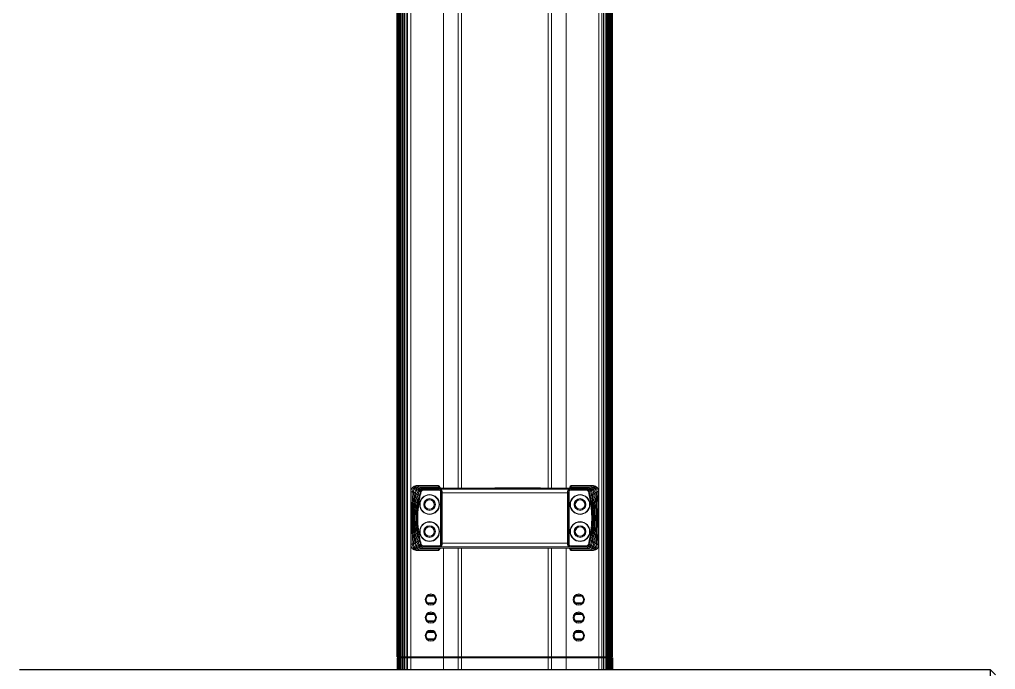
# Model space of a CAD drawing. Header units: millimetres. Extents: x 208114 to 212367, y 170574 to 176275.
# Drawn here: x 210329 to 210870, y 173734 to 174094 of the extents above; entities that cross this region are included whole.
import ezdxf

# ---------------------------------------------------------------- set-up
doc = ezdxf.new("R2010")
doc.units = ezdxf.units.MM
doc.header["$LTSCALE"] = 10
doc.layers.add('标注', color=251, linetype='Continuous', lineweight=9)

msp = doc.modelspace()

# ---------------------------------------------------------------- linework, layer by layer
for p, q in [((210538.59, 173740.79), (210538.59, 174454.79)), ((210657.93, 173740.79), (210657.93, 174454.79)), ((210538.59, 173740.79), (210657.85, 173740.79)), ((210657.93, 173740.29), (210538.59, 173740.29)), ((210538.59, 173740.29), (210538.59, 173733.79)), ((210656.74, 173740.59), (210539.78, 173740.59)), ((210539.78, 173740.59), (210539.78, 173740.29)), ((210656.74, 173740.29), (210656.74, 173740.59)), ((210657.93, 173740.29), (210657.93, 173733.79)), ((210329.26, 173733.79), (210867.26, 173733.79)), ((210867.26, 173733.79), (210870.26, 173730.79)), ((210867.26, 173733.79), (210867.26, 173265.79))]:
    msp.add_line(p, q)
at = {"layer": '标注', "color": 0}
for p, q in [((210538.67, 173740.79), (210538.67, 174454.79)), ((210538.82, 173740.79), (210538.82, 174454.79)), ((210539.05, 173740.79), (210539.05, 174454.79)), ((210539.35, 173740.79), (210539.35, 174454.79)), ((210539.73, 173740.79), (210539.73, 174454.79)), ((210540.17, 173740.79), (210540.17, 174454.79)), ((210540.69, 173740.79), (210540.69, 174454.79)), ((210541.29, 173740.79), (210541.29, 174454.79)), ((210541.96, 173740.79), (210541.96, 174454.79)), ((210542.7, 173740.79), (210542.7, 174454.79)), ((210543.51, 173740.79), (210543.51, 174454.79)), ((210544.4, 173740.79), (210544.4, 174454.79)), ((210546.18, 173740.79), (210546.18, 174454.79)), ((210650.33, 174454.79), (210650.33, 173740.79)), ((210652.12, 173740.79), (210652.12, 174454.79)), ((210653.01, 173740.79), (210653.01, 174454.79)), ((210653.82, 173740.79), (210653.82, 174454.79)), ((210654.56, 173740.79), (210654.56, 174454.79)), ((210655.23, 173740.79), (210655.23, 174454.79)), ((210655.82, 173740.79), (210655.82, 174454.79)), ((210656.34, 173740.79), (210656.34, 174454.79)), ((210656.79, 173740.79), (210656.79, 174454.79)), ((210657.17, 173740.79), (210657.17, 174454.79)), ((210657.47, 173740.79), (210657.47, 174454.79)), ((210657.69, 173740.79), (210657.69, 174454.79)), ((210657.85, 173740.79), (210657.85, 174454.79)), ((210564.26, 173834.44), (210564.26, 174361.14)), ((210572.46, 173834.45), (210572.46, 174361.14)), ((210574.26, 173834.45), (210574.26, 174361.14)), ((210622.26, 173834.45), (210622.26, 174361.14)), ((210624.06, 173834.45), (210624.06, 174361.14)), ((210632.26, 173834.44), (210632.26, 174361.14)), ((210547.14, 173834.92), (210547.83, 173834.47)), ((210548.31, 173834.11), (210547.83, 173834.47)), ((210549.08, 173835.79), (210550.35, 173835.75)), ((210549.08, 173835.79), (210561.07, 173835.79)), ((210561.5, 173835.75), (210550.35, 173835.75)), ((210550.35, 173835.14), (210551.4, 173835.08)), ((210561.53, 173835.14), (210550.35, 173835.14)), ((210561.92, 173835.08), (210551.4, 173835.08)), ((210551.4, 173834.48), (210551.4, 173835.08)), ((210561.95, 173834.48), (210551.4, 173834.48)), ((210551.4, 173834.48), (210552.43, 173834.44)), ((210552.33, 173834.44), (210552.43, 173834.44)), ((210552.43, 173834.44), (210644.09, 173834.44)), ((210561.07, 173835.79), (210561.11, 173835.78)), ((210561.07, 173835.79), (210561.5, 173835.75)), ((210561.11, 173835.78), (210561.49, 173835.75)), ((210561.54, 173835.74), (210561.49, 173835.75)), ((210561.53, 173835.14), (210561.49, 173835.75)), ((210561.62, 173835.14), (210561.54, 173835.14)), ((210561.54, 173835.14), (210561.92, 173835.08)), ((210561.62, 173835.14), (210561.92, 173835.09)), ((210561.99, 173835.08), (210561.91, 173835.08)), ((210561.91, 173835.08), (210561.95, 173834.48)), ((210562.02, 173834.47), (210561.96, 173834.48)), ((210561.96, 173834.48), (210562.17, 173834.45)), ((210562.01, 173835.08), (210561.99, 173835.29)), ((210562.02, 173834.47), (210562.21, 173834.45)), ((210562.44, 173834.45), (210562.21, 173834.45)), ((210562.41, 173834.63), (210562.42, 173834.45)), ((210562.44, 173834.45), (210563.25, 173834.44)), ((210562.78, 173834.45), (210562.91, 173834.45)), ((210562.91, 173834.45), (210563.06, 173834.45)), ((210563.06, 173834.45), (210563.18, 173834.44)), ((210563.18, 173834.44), (210563.25, 173834.44)), ((210634.09, 173834.45), (210633.26, 173834.44)), ((210633.26, 173834.44), (210633.39, 173834.44)), ((210634.09, 173834.45), (210634.11, 173834.63)), ((210634.24, 173834.45), (210634.09, 173834.45)), ((210634.31, 173834.45), (210634.24, 173834.45)), ((210634.31, 173834.45), (210634.5, 173834.47)), ((210634.31, 173834.45), (210634.35, 173834.45)), ((210634.35, 173834.45), (210634.56, 173834.48)), ((210634.35, 173834.45), (210634.35, 173834.45)), ((210634.53, 173835.29), (210634.51, 173835.08)), ((210634.51, 173834.47), (210634.57, 173834.48)), ((210634.52, 173835.08), (210634.6, 173835.08)), ((210634.57, 173834.48), (210634.61, 173835.08)), ((210634.57, 173834.48), (210645.12, 173834.48)), ((210634.6, 173835.08), (210634.98, 173835.14)), ((210634.6, 173835.09), (210634.9, 173835.14)), ((210645.12, 173835.08), (210634.6, 173835.08)), ((210634.9, 173835.14), (210634.99, 173835.14)), ((210634.97, 173835.74), (210635.02, 173835.75)), ((210635.03, 173835.75), (210634.99, 173835.14)), ((210646.17, 173835.14), (210634.99, 173835.14)), ((210635.02, 173835.75), (210635.45, 173835.79)), ((210646.17, 173835.75), (210635.02, 173835.75)), ((210635.03, 173835.75), (210635.4, 173835.78)), ((210635.4, 173835.78), (210635.45, 173835.79)), ((210647.44, 173835.79), (210635.45, 173835.79)), ((210645.12, 173834.48), (210644.09, 173834.44)), ((210644.09, 173833.83), (210644.09, 173834.44)), ((210646.17, 173835.14), (210645.12, 173835.08)), ((210645.12, 173834.48), (210645.12, 173835.08)), ((210647.44, 173835.79), (210646.17, 173835.75)), ((210648.21, 173834.11), (210648.69, 173834.47)), ((210649.38, 173834.92), (210648.69, 173834.47)), ((210546.26, 173832.71), (210546.99, 173832.14)), ((210546.26, 173802.88), (210546.26, 173832.71)), ((210547.59, 173832.12), (210548.33, 173831.52)), ((210548.31, 173834.11), (210549.05, 173833.72)), ((210548.93, 173831.46), (210548.33, 173831.52)), ((210548.93, 173831.46), (210549.66, 173830.87)), ((210549.57, 173833.42), (210549.05, 173833.72)), ((210549.57, 173833.42), (210550.26, 173832.99)), ((210550.26, 173830.78), (210549.66, 173830.88)), ((210550.82, 173832.75), (210550.26, 173832.99)), ((210550.26, 173830.78), (210550.92, 173830.33)), ((210550.82, 173832.75), (210551.4, 173832.29)), ((210551.41, 173830.22), (210550.92, 173830.33)), ((210551.88, 173832.16), (210551.4, 173832.29)), ((210552.43, 173833.83), (210644.09, 173833.83)), ((210552.43, 173833.83), (210553.36, 173833.8)), ((210561.72, 173833.8), (210553.36, 173833.8)), ((210553.36, 173833.3), (210553.36, 173833.8)), ((210561.72, 173833.3), (210553.36, 173833.3)), ((210561.63, 173833.81), (210561.72, 173833.81)), ((210561.72, 173833.81), (210561.85, 173833.81)), ((210561.72, 173833.3), (210561.72, 173833.8)), ((210561.84, 173833.79), (210561.92, 173833.78)), ((210561.85, 173833.81), (210561.92, 173833.81)), ((210561.92, 173833.81), (210562.1, 173833.81)), ((210562.62, 173832.39), (210563.07, 173832.39)), ((210562.62, 173803.19), (210562.62, 173832.39)), ((210562.95, 173833.06), (210562.85, 173833.21)), ((210563.47, 173831.81), (210563.05, 173831.81)), ((210563.05, 173803.78), (210563.05, 173831.81)), ((210563.47, 173803.78), (210563.47, 173831.81)), ((210633.04, 173831.81), (210633.47, 173831.81)), ((210633.04, 173831.81), (210633.04, 173803.78)), ((210633.9, 173832.39), (210633.45, 173832.39)), ((210633.47, 173831.81), (210633.47, 173803.78)), ((210633.67, 173833.22), (210633.57, 173833.06)), ((210633.9, 173832.39), (210633.9, 173803.19)), ((210634.6, 173833.81), (210634.67, 173833.81)), ((210634.6, 173833.78), (210634.67, 173833.79)), ((210634.67, 173833.81), (210634.8, 173833.81)), ((210634.8, 173833.81), (210634.89, 173833.81)), ((210643.16, 173833.8), (210634.8, 173833.8)), ((210634.8, 173833.3), (210634.8, 173833.8)), ((210643.16, 173833.3), (210634.8, 173833.3)), ((210644.09, 173833.83), (210643.16, 173833.8)), ((210643.16, 173833.3), (210643.16, 173833.8)), ((210644.64, 173832.16), (210645.11, 173832.29)), ((210645.7, 173832.75), (210645.11, 173832.29)), ((210645.11, 173830.22), (210645.6, 173830.33)), ((210646.26, 173830.78), (210645.6, 173830.33)), ((210645.7, 173832.75), (210646.26, 173832.99)), ((210646.95, 173833.42), (210646.26, 173832.99)), ((210646.26, 173830.78), (210646.86, 173830.88)), ((210647.59, 173831.46), (210646.86, 173830.87)), ((210646.95, 173833.42), (210647.47, 173833.72)), ((210648.21, 173834.11), (210647.47, 173833.72)), ((210647.59, 173831.46), (210648.19, 173831.52)), ((210648.93, 173832.12), (210648.19, 173831.51)), ((210650.26, 173832.71), (210649.53, 173832.14)), ((210650.26, 173802.88), (210650.26, 173832.71)), ((210546.26, 173802.88), (210546.99, 173803.44)), ((210547.59, 173803.47), (210548.33, 173804.07)), ((210548.31, 173801.47), (210549.05, 173801.86)), ((210548.93, 173804.13), (210548.33, 173804.07)), ((210548.93, 173804.13), (210549.66, 173804.71)), ((210549.57, 173802.16), (210549.05, 173801.86)), ((210549.57, 173802.17), (210550.26, 173802.6)), ((210550.26, 173804.8), (210549.66, 173804.7)), ((210550.26, 173804.8), (210550.92, 173805.26)), ((210550.82, 173802.83), (210550.26, 173802.6)), ((210550.81, 173802.83), (210551.4, 173803.29)), ((210551.41, 173805.36), (210550.92, 173805.26)), ((210551.88, 173803.43), (210551.4, 173803.3)), ((210552.43, 173801.75), (210553.36, 173801.79)), ((210552.43, 173801.75), (210644.09, 173801.75)), ((210552.43, 173801.75), (210552.43, 173801.15)), ((210553.36, 173802.29), (210561.72, 173802.29)), ((210553.36, 173802.29), (210553.36, 173801.79)), ((210553.36, 173801.79), (210561.72, 173801.79)), ((210561.72, 173801.78), (210561.63, 173801.78)), ((210561.72, 173802.29), (210561.72, 173801.79)), ((210561.85, 173801.78), (210561.72, 173801.78)), ((210561.92, 173801.8), (210561.85, 173801.79)), ((210561.92, 173801.78), (210561.85, 173801.78)), ((210562.62, 173803.19), (210563.07, 173803.19)), ((210562.84, 173802.36), (210562.95, 173802.52)), ((210563.47, 173803.78), (210563.05, 173803.78)), ((210633.04, 173803.78), (210633.47, 173803.78)), ((210633.9, 173803.19), (210633.45, 173803.19)), ((210633.57, 173802.52), (210633.66, 173802.37)), ((210634.6, 173801.78), (210634.42, 173801.78)), ((210634.67, 173801.79), (210634.6, 173801.8)), ((210634.67, 173801.78), (210634.6, 173801.78)), ((210634.8, 173801.78), (210634.67, 173801.78)), ((210634.8, 173802.29), (210643.16, 173802.29)), ((210634.8, 173802.29), (210634.8, 173801.79)), ((210634.8, 173801.79), (210643.16, 173801.79)), ((210634.89, 173801.78), (210634.8, 173801.78)), ((210643.16, 173802.29), (210643.16, 173801.79)), ((210644.09, 173801.75), (210643.16, 173801.79)), ((210644.09, 173801.75), (210644.09, 173801.15)), ((210644.64, 173803.43), (210645.12, 173803.3)), ((210645.11, 173805.36), (210645.6, 173805.26)), ((210645.7, 173802.83), (210645.11, 173803.29)), ((210646.26, 173804.8), (210645.6, 173805.26)), ((210645.7, 173802.83), (210646.26, 173802.6)), ((210646.26, 173804.8), (210646.86, 173804.7)), ((210646.95, 173802.17), (210646.26, 173802.6)), ((210647.59, 173804.13), (210646.86, 173804.71)), ((210646.95, 173802.17), (210647.47, 173801.86)), ((210648.21, 173801.47), (210647.47, 173801.86)), ((210647.59, 173804.13), (210648.19, 173804.07)), ((210648.93, 173803.47), (210648.19, 173804.07)), ((210650.26, 173802.88), (210649.53, 173803.44)), ((210547.14, 173800.67), (210547.83, 173801.11)), ((210548.31, 173801.47), (210547.83, 173801.11)), ((210549.08, 173799.8), (210550.35, 173799.84)), ((210561.07, 173799.8), (210549.08, 173799.8)), ((210550.35, 173800.44), (210551.4, 173800.5)), ((210550.35, 173800.44), (210561.53, 173800.44)), ((210550.35, 173799.84), (210561.5, 173799.84)), ((210551.4, 173801.11), (210552.43, 173801.15)), ((210561.95, 173801.11), (210551.4, 173801.11)), ((210551.4, 173801.11), (210551.4, 173800.5)), ((210551.4, 173800.5), (210561.92, 173800.5)), ((210644.09, 173801.15), (210552.43, 173801.15)), ((210561.07, 173799.8), (210561.5, 173799.84)), ((210561.11, 173799.8), (210561.07, 173799.8)), ((210561.11, 173799.8), (210561.49, 173799.83)), ((210561.49, 173799.84), (210561.53, 173800.44)), ((210561.55, 173799.84), (210561.5, 173799.84)), ((210561.61, 173800.45), (210561.53, 173800.44)), ((210561.54, 173800.44), (210561.92, 173800.5)), ((210561.62, 173800.45), (210561.92, 173800.49)), ((210561.95, 173801.11), (210561.91, 173800.5)), ((210561.99, 173800.51), (210561.92, 173800.5)), ((210562.01, 173801.11), (210561.95, 173801.11)), ((210562.17, 173801.13), (210561.96, 173801.11)), ((210561.99, 173800.3), (210562.01, 173800.51)), ((210562.21, 173801.13), (210562.02, 173801.11)), ((210562.21, 173801.13), (210562.17, 173801.13)), ((210562.17, 173801.13), (210562.17, 173801.13)), ((210562.21, 173801.13), (210562.28, 173801.13)), ((210562.28, 173801.13), (210562.42, 173801.13)), ((210562.42, 173801.13), (210562.41, 173800.96)), ((210562.42, 173801.13), (210563.25, 173801.14)), ((210564.26, 173740.79), (210564.26, 173801.14)), ((210572.46, 173740.79), (210572.46, 173801.14)), ((210574.26, 173740.79), (210574.26, 173801.14)), ((210622.26, 173740.79), (210622.26, 173801.14)), ((210624.06, 173740.79), (210624.06, 173801.14)), ((210632.26, 173740.79), (210632.26, 173801.14)), ((210634.07, 173801.13), (210633.26, 173801.14)), ((210633.29, 173801.14), (210633.26, 173801.14)), ((210633.46, 173801.14), (210633.29, 173801.14)), ((210633.58, 173801.14), (210633.46, 173801.14)), ((210633.75, 173801.14), (210633.58, 173801.14)), ((210634.07, 173801.13), (210634.31, 173801.13)), ((210634.11, 173800.96), (210634.09, 173801.13)), ((210634.5, 173801.11), (210634.31, 173801.13)), ((210634.56, 173801.11), (210634.35, 173801.13)), ((210634.5, 173801.11), (210634.56, 173801.11)), ((210634.51, 173800.5), (210634.53, 173800.3)), ((210634.53, 173800.51), (210634.61, 173800.5)), ((210634.57, 173801.11), (210645.12, 173801.11)), ((210634.61, 173800.5), (210634.57, 173801.11)), ((210634.6, 173800.5), (210645.12, 173800.5)), ((210634.6, 173800.5), (210634.98, 173800.44)), ((210634.6, 173800.49), (210634.9, 173800.45)), ((210634.9, 173800.45), (210634.98, 173800.44)), ((210634.98, 173799.84), (210635.03, 173799.84)), ((210634.99, 173800.44), (210646.17, 173800.44)), ((210634.99, 173800.44), (210635.03, 173799.84)), ((210635.02, 173799.84), (210646.17, 173799.84)), ((210635.02, 173799.84), (210635.45, 173799.8)), ((210635.03, 173799.83), (210635.4, 173799.8)), ((210635.45, 173799.8), (210635.4, 173799.8)), ((210635.45, 173799.8), (210647.44, 173799.8)), ((210645.12, 173801.11), (210644.09, 173801.15)), ((210645.12, 173801.11), (210645.12, 173800.5)), ((210646.17, 173800.44), (210645.12, 173800.5)), ((210647.44, 173799.8), (210646.17, 173799.84)), ((210648.21, 173801.47), (210648.69, 173801.11)), ((210649.38, 173800.67), (210648.69, 173801.11)), ((210555.8, 173774.74), (210558.72, 173774.74)), ((210637.8, 173774.74), (210640.72, 173774.74)), ((210555.38, 173774.38), (210559.13, 173774.38)), ((210559.13, 173770.8), (210555.38, 173770.8)), ((210558.72, 173770.45), (210555.8, 173770.45)), ((210637.38, 173774.38), (210641.13, 173774.38)), ((210641.13, 173770.8), (210637.38, 173770.8)), ((210640.72, 173770.45), (210637.8, 173770.45)), ((210555.38, 173764.38), (210559.13, 173764.38)), ((210555.8, 173764.74), (210558.72, 173764.74)), ((210637.38, 173764.38), (210641.13, 173764.38)), ((210637.8, 173764.74), (210640.72, 173764.74)), ((210559.13, 173760.8), (210555.38, 173760.8)), ((210558.72, 173760.45), (210555.8, 173760.45)), ((210641.13, 173760.8), (210637.38, 173760.8)), ((210640.72, 173760.45), (210637.8, 173760.45)), ((210555.38, 173754.38), (210559.13, 173754.38)), ((210555.8, 173754.74), (210558.72, 173754.74)), ((210637.38, 173754.38), (210641.13, 173754.38)), ((210637.8, 173754.74), (210640.72, 173754.74)), ((210559.13, 173750.8), (210555.38, 173750.8)), ((210558.72, 173750.45), (210555.8, 173750.45)), ((210641.13, 173750.8), (210637.38, 173750.8)), ((210640.72, 173750.45), (210637.8, 173750.45)), ((210538.67, 173740.29), (210538.67, 173733.79)), ((210538.82, 173740.29), (210538.82, 173733.79)), ((210539.05, 173740.29), (210539.05, 173733.79)), ((210539.35, 173740.29), (210539.35, 173733.79)), ((210539.73, 173740.29), (210539.73, 173733.79)), ((210539.79, 173740.59), (210539.79, 173740.29)), ((210539.91, 173740.59), (210539.91, 173740.29)), ((210540.03, 173740.59), (210540.03, 173740.29)), ((210540.17, 173740.29), (210540.17, 173733.79)), ((210540.69, 173740.29), (210540.69, 173733.79)), ((210541.29, 173740.29), (210541.29, 173733.79)), ((210541.88, 173740.59), (210541.88, 173740.29)), ((210541.96, 173740.29), (210541.96, 173733.79)), ((210542.53, 173740.59), (210542.53, 173740.29)), ((210542.7, 173740.29), (210542.7, 173733.79)), ((210543.17, 173740.59), (210543.17, 173740.29)), ((210543.51, 173740.29), (210543.51, 173733.79)), ((210544.4, 173740.29), (210544.4, 173733.79)), ((210545.26, 173740.59), (210545.26, 173740.79)), ((210545.58, 173740.59), (210545.58, 173740.29)), ((210546.18, 173740.29), (210546.18, 173733.79)), ((210546.26, 173740.79), (210546.26, 173740.59)), ((210547.09, 173740.59), (210547.09, 173740.29)), ((210553.26, 173740.79), (210553.26, 173740.59)), ((210561.26, 173740.79), (210561.26, 173740.59)), ((210564.26, 173740.29), (210564.26, 173733.79)), ((210572.46, 173740.29), (210572.46, 173733.79)), ((210574.26, 173740.29), (210574.26, 173733.79)), ((210622.26, 173740.29), (210622.26, 173733.79)), ((210624.06, 173740.29), (210624.06, 173733.79)), ((210632.26, 173740.29), (210632.26, 173733.79)), ((210635.26, 173740.79), (210635.26, 173740.59)), ((210643.26, 173740.79), (210643.26, 173740.59)), ((210649.43, 173740.59), (210649.43, 173740.29)), ((210650.26, 173740.79), (210650.26, 173740.59)), ((210650.33, 173740.29), (210650.33, 173733.79)), ((210650.94, 173740.59), (210650.94, 173740.29)), ((210651.26, 173740.59), (210651.26, 173740.79)), ((210652.12, 173740.29), (210652.12, 173733.79)), ((210653.01, 173740.29), (210653.01, 173733.79)), ((210653.34, 173740.59), (210653.34, 173740.29)), ((210653.82, 173740.29), (210653.82, 173733.79)), ((210653.98, 173740.59), (210653.98, 173740.29)), ((210654.56, 173740.29), (210654.56, 173733.79)), ((210654.64, 173740.59), (210654.64, 173740.29)), ((210655.23, 173740.29), (210655.23, 173733.79)), ((210655.82, 173740.29), (210655.82, 173733.79)), ((210656.34, 173740.29), (210656.34, 173733.79)), ((210656.49, 173740.59), (210656.49, 173740.29)), ((210656.61, 173740.59), (210656.61, 173740.29)), ((210656.73, 173740.59), (210656.73, 173740.29)), ((210656.79, 173740.29), (210656.79, 173733.79)), ((210657.17, 173740.29), (210657.17, 173733.79)), ((210657.47, 173740.29), (210657.47, 173733.79)), ((210657.69, 173740.29), (210657.69, 173733.79)), ((210657.85, 173740.29), (210657.85, 173733.79))]:
    msp.add_line(p, q, dxfattribs=at)
for points in [[(210562.85, 173833.21), (210562.71, 173833.38), (210562.55, 173833.52), (210562.36, 173833.64), (210562.16, 173833.72), (210562.1, 173833.74)], [(210634.6, 173833.78), (210634.37, 173833.73), (210634.17, 173833.65), (210633.98, 173833.53), (210633.82, 173833.39), (210633.67, 173833.22)], [(210561.92, 173801.8), (210562.14, 173801.86), (210562.34, 173801.94), (210562.53, 173802.05), (210562.7, 173802.19), (210562.84, 173802.36)], [(210633.66, 173802.37), (210633.8, 173802.21), (210633.97, 173802.06), (210634.16, 173801.95), (210634.36, 173801.86), (210634.42, 173801.84)]]:
    msp.add_lwpolyline(points, dxfattribs=at)
for centre, radius in [((210556.56, 173825.29), 5.5), ((210556.56, 173825.29), 5.3), ((210639.96, 173825.29), 5.5), ((210639.96, 173825.29), 5.3), ((210556.56, 173825.29), 3.25), ((210556.56, 173825.29), 3.1), ((210556.56, 173825.29), 2.6), ((210639.96, 173825.29), 3.25), ((210639.96, 173825.29), 3.1), ((210639.96, 173825.29), 2.6), ((210556.56, 173810.29), 5.5), ((210556.56, 173810.29), 5.3), ((210556.56, 173810.29), 3.25), ((210556.56, 173810.29), 3.1), ((210556.56, 173810.29), 2.6), ((210639.96, 173810.29), 5.5), ((210639.96, 173810.29), 5.3), ((210639.96, 173810.29), 3.25), ((210639.96, 173810.29), 3.1), ((210639.96, 173810.29), 2.6), ((210557.26, 173772.59), 3.1), ((210557.26, 173772.59), 2.6), ((210639.26, 173772.59), 3.1), ((210639.26, 173772.59), 2.6), ((210557.26, 173762.59), 3.1), ((210557.26, 173762.59), 2.6), ((210639.26, 173762.59), 3.1), ((210639.26, 173762.59), 2.6), ((210557.26, 173752.59), 3.1), ((210557.26, 173752.59), 2.6), ((210639.26, 173752.59), 3.1), ((210639.26, 173752.59), 2.6)]:
    msp.add_circle(centre, radius, dxfattribs=at)
for centre, radius, start, end in [((210549.26, 173832.79), 3, 93.4166, 181.6299), ((210551.4, 173832.36), 2.72, 90.0573, 150.0549), ((210809.37, 173870.98), 259.62, 188.0917, 188.2262), ((210562.17, 173833.96), 0.492, 86.0022, 90.005), ((210562.41, 173844.24), 9.79, 268.8325, 269.3054), ((210562.74, 173869.78), 35.33, 269.2762, 269.4846), ((210563.49, 173954.66), 120.21, 269.489, 269.6595), ((210631.72, 174143.21), 308.77, 270.3089, 270.4304), ((210634.35, 173833.96), 0.492, 89.9939, 93.5599), ((210645.11, 173832.36), 2.72, 29.9473, 89.9406), ((210646.16, 173832.58), 2.56, 36.7907, 89.7121), ((210647.26, 173832.79), 3, 358.3701, 86.5834), ((210843.38, 173817.79), 296.74, 177.2277, 182.7722), ((210844.88, 173817.79), 297.64, 177.2416, 182.7583), ((210684.43, 173817.79), 136.79, 174.2397, 185.7589), ((210684.82, 173817.79), 136.57, 174.2563, 185.7423), ((210631.75, 173817.79), 83.13, 170.948, 189.0524), ((210631.98, 173817.79), 82.75, 170.9664, 189.0335), ((210608.04, 173817.79), 58.48, 167.6236, 192.3765), ((210558.94, 173829.38), 9.4, 157.4288, 170.8577), ((210608.18, 173817.79), 58.12, 167.6525, 192.3475), ((210558.88, 173829.39), 8.73, 157.3829, 170.8435), ((210592.36, 173821.21), 42.43, 164.8625, 167.5969), ((210590.77, 173821.59), 40.3, 164.7898, 167.634), ((210561.62, 173831.22), 2.58, 85.6354, 89.6889), ((210561.62, 173832.21), 1.6, 86.4049, 89.4737), ((210561.62, 173832.21), 1.6, 81.7784, 86.4042), ((210561.72, 173832.39), 1.4, 84.6738, 89.9977), ((210561.72, 173832.39), 0.901, 0.0318, 90.0216), ((210561.62, 173831.25), 2.56, 81.5448, 85.6343), ((210561.62, 173832.21), 1.6, 80.5047, 81.731), ((210561.71, 173832.39), 1.41, 81.5924, 84.6778), ((210561.72, 173832.39), 1.4, 74.2422, 81.5923), ((210561.63, 173831.3), 2.51, 77.3429, 81.5509), ((210561.64, 173831.37), 2.44, 73.0601, 77.3402), ((210563.06, 173833.16), 0.15, 211.4887, 222.0159), ((210634.58, 173831.93), 1.79, 130.1395, 131.1694), ((210634.42, 173832.6), 0.963, 154.7035, 157.2781), ((210634.39, 173832.62), 0.932, 151.6203, 154.7061), ((210633.46, 173833.16), 0.15, 317.9951, 328.4426), ((210634.8, 173832.39), 0.901, 89.9774, 179.9692), ((210634.89, 173831.3), 2.51, 98.4024, 102.3034), ((210634.9, 173831.25), 2.56, 95.1024, 98.408), ((210634.8, 173832.39), 1.41, 97.7023, 98.3026), ((210634.8, 173832.39), 1.41, 95.4113, 97.7027), ((210634.9, 173831.24), 2.57, 94.4239, 95.1044), ((210634.9, 173832.21), 1.6, 95.5383, 98.2679), ((210634.8, 173832.4), 1.4, 90.0056, 95.4167), ((210634.9, 173831.22), 2.59, 90.313, 94.4197), ((210605.75, 173821.59), 40.3, 12.366, 15.2102), ((210604.16, 173821.21), 42.43, 12.4031, 15.1375), ((210588.35, 173817.79), 58.11, 347.6511, 12.3488), ((210588.48, 173817.79), 58.47, 347.6222, 12.3777), ((210637.64, 173829.39), 8.73, 9.1565, 22.6171), ((210637.58, 173829.38), 9.4, 9.1423, 22.5712), ((210564.49, 173817.79), 82.8, 350.972, 9.0281), ((210564.72, 173817.79), 83.17, 350.9523, 9.0473), ((210512.05, 173817.79), 136.22, 354.2429, 5.7585), ((210512.52, 173817.79), 136.36, 354.2228, 5.7739), ((210351.82, 173817.79), 297.45, 357.2399, 2.7601), ((210353.27, 173817.79), 296.61, 357.2266, 2.7734), ((210549.26, 173802.79), 3, 178.3701, 266.5834), ((210551.4, 173803.22), 2.72, 209.9446, 269.9407), ((210558.94, 173806.21), 9.4, 189.1435, 202.5964), ((210558.88, 173806.19), 8.73, 189.1531, 202.5917), ((210592.46, 173814.4), 42.54, 192.4056, 195.1333), ((210590.81, 173814), 40.34, 192.3666, 195.2008), ((210561.62, 173804.36), 2.59, 270.3131, 274.4197), ((210561.72, 173803.19), 0.901, 269.9774, 359.9692), ((210561.72, 173803.19), 1.4, 270.0056, 275.4167), ((210561.62, 173803.37), 1.6, 275.5383, 278.268), ((210561.62, 173804.35), 2.57, 274.4239, 275.1044), ((210561.62, 173804.33), 2.56, 275.1024, 278.408), ((210561.71, 173803.2), 1.41, 275.4113, 277.7027), ((210561.71, 173803.2), 1.41, 277.7024, 278.3027), ((210561.63, 173804.29), 2.51, 278.4024, 282.3034), ((210563.06, 173802.42), 0.15, 137.9951, 148.4426), ((210562.13, 173802.97), 0.932, 331.6203, 334.7061), ((210562.1, 173802.98), 0.963, 334.7035, 337.2781), ((210561.94, 173803.65), 1.79, 310.1395, 311.1694), ((210633.46, 173802.42), 0.15, 31.4887, 42.0159), ((210634.8, 173803.19), 0.901, 180.0318, 270.0216), ((210634.88, 173804.21), 2.44, 253.0601, 257.3402), ((210634.89, 173804.28), 2.51, 257.343, 261.5509), ((210634.8, 173803.19), 1.4, 254.2422, 261.5923), ((210634.9, 173804.34), 2.56, 261.5448, 265.6343), ((210634.8, 173803.2), 1.41, 261.5924, 264.6777), ((210634.9, 173803.37), 1.6, 260.5046, 261.731), ((210634.9, 173803.37), 1.6, 261.7784, 266.4042), ((210634.8, 173803.19), 1.4, 264.6738, 269.9977), ((210634.9, 173804.36), 2.58, 265.6354, 269.6889), ((210634.9, 173803.38), 1.6, 266.4049, 269.4737), ((210605.71, 173814), 40.34, 344.7992, 347.6334), ((210604.06, 173814.39), 42.53, 344.8664, 347.5946), ((210645.11, 173803.22), 2.72, 270.0616, 330.0531), ((210637.64, 173806.19), 8.73, 337.4083, 350.8469), ((210637.58, 173806.21), 9.4, 337.4036, 350.8565), ((210647.26, 173802.79), 3, 273.4166, 1.6299), ((210562.17, 173801.62), 0.492, 269.9939, 273.5609), ((210565.23, 173425.98), 375.17, 90.3014, 90.4208), ((210633.03, 173681.71), 119.43, 89.4889, 89.6583), ((210633.78, 173765.71), 35.42, 89.2769, 89.4851), ((210634.11, 173791.32), 9.81, 88.8331, 89.3063), ((210634.35, 173801.62), 0.492, 266.0018, 270.0049), ((210646.16, 173803), 2.56, 270.2711, 323.2199), ((210548.34, 173741.15), 2.58, 188.1266, 189.3241), ((210648.18, 173741.15), 2.58, 350.6759, 351.8734)]:
    msp.add_arc(centre, radius, start, end, dxfattribs=at)
for points in [[(210547.83, 173834.47), (210547.33, 173833.81), (210547.03, 173832.97), (210546.99, 173832.14)], [(210550.35, 173835.75), (210550.37, 173835.55), (210550.37, 173835.34), (210550.35, 173835.14)], [(210562.41, 173834.63), (210562.39, 173834.83), (210562.19, 173835.05), (210561.99, 173835.08)], [(210634.11, 173834.63), (210634.12, 173834.83), (210634.32, 173835.05), (210634.52, 173835.08)], [(210646.17, 173835.75), (210646.15, 173835.55), (210646.15, 173835.34), (210646.17, 173835.14)], [(210649.53, 173832.14), (210649.49, 173832.97), (210649.19, 173833.81), (210648.69, 173834.47)], [(210546.99, 173832.14), (210547.19, 173832.17), (210547.39, 173832.14), (210547.59, 173832.12)], [(210548.31, 173834.11), (210547.89, 173833.55), (210547.62, 173832.82), (210547.59, 173832.12)], [(210549.05, 173833.72), (210548.66, 173833.05), (210548.41, 173832.29), (210548.33, 173831.52)], [(210549.57, 173833.42), (210549.22, 173832.82), (210549, 173832.14), (210548.93, 173831.46)], [(210562.1, 173833.81), (210586.26, 173833.81), (210610.43, 173833.81), (210634.6, 173833.81)], [(210562.93, 173833.09), (210562.75, 173833.4), (210562.43, 173833.65), (210562.1, 173833.74)], [(210563.07, 173833.33), (210562.86, 173833.5), (210562.61, 173833.62), (210562.35, 173833.7)], [(210563.07, 173832.39), (210563.09, 173832.62), (210563.06, 173832.86), (210562.95, 173833.06)], [(210563.05, 173831.81), (210563.05, 173832), (210563.06, 173832.2), (210563.07, 173832.39)], [(210563.35, 173833.04), (210563.27, 173833.15), (210563.17, 173833.24), (210563.07, 173833.33)], [(210563.51, 173832.28), (210563.55, 173832.53), (210563.51, 173832.83), (210563.35, 173833.04)], [(210563.47, 173831.81), (210563.47, 173831.96), (210563.49, 173832.12), (210563.51, 173832.28)], [(210633.04, 173831.81), (210609.85, 173831.81), (210586.66, 173831.81), (210563.47, 173831.81)], [(210633.17, 173833.04), (210633.01, 173832.83), (210632.97, 173832.53), (210633.01, 173832.28)], [(210633.01, 173832.28), (210633.03, 173832.12), (210633.04, 173831.96), (210633.04, 173831.81)], [(210633.4, 173833.28), (210633.31, 173833.21), (210633.23, 173833.13), (210633.17, 173833.04)], [(210634.36, 173833.75), (210634.02, 173833.68), (210633.69, 173833.53), (210633.42, 173833.3)], [(210633.53, 173832.98), (210633.45, 173832.8), (210633.43, 173832.59), (210633.45, 173832.39)], [(210633.45, 173832.39), (210633.46, 173832.2), (210633.47, 173832), (210633.47, 173831.81)], [(210634.6, 173833.78), (210634.2, 173833.72), (210633.79, 173833.45), (210633.59, 173833.09)], [(210647.59, 173831.46), (210647.52, 173832.14), (210647.29, 173832.82), (210646.95, 173833.42)], [(210648.19, 173831.51), (210648.11, 173832.28), (210647.86, 173833.05), (210647.47, 173833.72)], [(210649.53, 173832.14), (210649.33, 173832.13), (210649.13, 173832.1), (210648.93, 173832.12)], [(210546.99, 173803.44), (210547.19, 173803.45), (210547.39, 173803.47), (210547.59, 173803.47)], [(210546.99, 173803.44), (210547.03, 173802.62), (210547.33, 173801.77), (210547.83, 173801.11)], [(210547.59, 173803.47), (210547.62, 173802.76), (210547.88, 173802.04), (210548.31, 173801.47)], [(210548.33, 173804.07), (210548.41, 173803.3), (210548.66, 173802.53), (210549.05, 173801.86)], [(210548.93, 173804.13), (210549, 173803.44), (210549.22, 173802.76), (210549.57, 173802.17)], [(210561.92, 173801.8), (210562.32, 173801.86), (210562.73, 173802.14), (210562.93, 173802.49)], [(210634.42, 173801.78), (210610.25, 173801.77), (210586.09, 173801.77), (210561.92, 173801.78)], [(210562.16, 173801.83), (210562.5, 173801.91), (210562.83, 173802.06), (210563.1, 173802.28)], [(210562.99, 173802.61), (210563.06, 173802.79), (210563.09, 173802.99), (210563.07, 173803.19)], [(210563.07, 173803.19), (210563.06, 173803.38), (210563.05, 173803.58), (210563.05, 173803.78)], [(210563.12, 173802.3), (210563.2, 173802.37), (210563.28, 173802.46), (210563.35, 173802.55)], [(210563.35, 173802.55), (210563.51, 173802.75), (210563.55, 173803.05), (210563.51, 173803.31)], [(210563.47, 173803.78), (210586.66, 173803.77), (210609.85, 173803.77), (210633.04, 173803.78)], [(210563.51, 173803.31), (210563.49, 173803.46), (210563.47, 173803.62), (210563.47, 173803.78)], [(210633.01, 173803.31), (210632.97, 173803.05), (210633.01, 173802.75), (210633.17, 173802.55)], [(210633.04, 173803.78), (210633.04, 173803.62), (210633.03, 173803.46), (210633.01, 173803.31)], [(210633.17, 173802.55), (210633.25, 173802.44), (210633.35, 173802.34), (210633.45, 173802.26)], [(210633.45, 173803.19), (210633.43, 173802.96), (210633.46, 173802.72), (210633.57, 173802.52)], [(210633.47, 173803.78), (210633.47, 173803.58), (210633.46, 173803.38), (210633.45, 173803.19)], [(210633.45, 173802.26), (210633.66, 173802.09), (210633.91, 173801.96), (210634.17, 173801.88)], [(210633.59, 173802.49), (210633.76, 173802.18), (210634.08, 173801.94), (210634.42, 173801.84)], [(210646.95, 173802.17), (210647.29, 173802.76), (210647.52, 173803.44), (210647.59, 173804.13)], [(210647.47, 173801.86), (210647.86, 173802.53), (210648.11, 173803.3), (210648.19, 173804.07)], [(210648.21, 173801.47), (210648.63, 173802.04), (210648.9, 173802.76), (210648.93, 173803.47)], [(210648.69, 173801.11), (210649.19, 173801.77), (210649.49, 173802.62), (210649.53, 173803.44)], [(210649.53, 173803.44), (210649.33, 173803.44), (210649.13, 173803.46), (210648.93, 173803.47)], [(210550.35, 173799.84), (210550.37, 173800.04), (210550.36, 173800.24), (210550.35, 173800.44)], [(210562.41, 173800.96), (210562.39, 173800.75), (210562.2, 173800.54), (210561.99, 173800.51)], [(210634.11, 173800.96), (210634.12, 173800.75), (210634.33, 173800.53), (210634.53, 173800.51)], [(210646.17, 173799.84), (210646.19, 173800.04), (210646.17, 173800.24), (210646.17, 173800.44)]]:
    msp.add_open_spline(points, degree=3, dxfattribs=at)
for points, knots in [([(210550.35, 173835.75), (210549.86, 173835.74), (210548.88, 173835.51), (210548.12, 173834.86), (210547.83, 173834.47)], [0, 0, 0, 0, 0.49992, 1, 1, 1, 1]), ([(210550.35, 173835.14), (210549.96, 173835.14), (210549.17, 173834.95), (210548.54, 173834.43), (210548.31, 173834.11)], [0, 0, 0, 0, 0.499971, 1, 1, 1, 1]), ([(210551.4, 173834.48), (210551.03, 173834.48), (210550.29, 173834.28), (210549.75, 173833.74), (210549.57, 173833.42)], [0, 0, 0, 0, 0.499982, 1, 1, 1, 1]), ([(210552.33, 173834.44), (210551.9, 173834.42), (210551.01, 173834.12), (210550.43, 173833.39), (210550.26, 173832.99)], [0, 0, 0, 0, 0.49989, 1, 1, 1, 1]), ([(210561.99, 173835.29), (210561.98, 173835.4), (210561.88, 173835.63), (210561.65, 173835.73), (210561.54, 173835.74)], [0, 0, 0, 0, 0.494072, 1, 1, 1, 1]), ([(210562.17, 173834.45), (210562.17, 173834.45), (210562.19, 173834.45), (210562.2, 173834.45), (210562.21, 173834.45)], [0, 0, 0, 0, 0.336838, 1, 1, 1, 1]), ([(210633.26, 173834.44), (210627.44, 173834.45), (210604.1, 173834.46), (210580.76, 173834.45), (210563.25, 173834.44)], [0, 0, 0, 0, 0.249671, 1, 1, 1, 1]), ([(210634.04, 173834.45), (210634.07, 173834.45), (210634.16, 173834.45), (210634.25, 173834.45), (210634.31, 173834.45)], [0, 0, 0, 0, 0.316517, 1, 1, 1, 1]), ([(210634.53, 173835.29), (210634.53, 173835.4), (210634.63, 173835.63), (210634.86, 173835.73), (210634.97, 173835.74)], [0, 0, 0, 0, 0.494392, 1, 1, 1, 1]), ([(210646.26, 173832.99), (210646.08, 173833.4), (210645.47, 173834.16), (210644.54, 173834.44), (210644.09, 173834.44)], [0, 0, 0, 0, 0.500122, 1, 1, 1, 1]), ([(210646.95, 173833.42), (210646.77, 173833.74), (210646.22, 173834.28), (210645.48, 173834.48), (210645.12, 173834.48)], [0, 0, 0, 0, 0.501183, 1, 1, 1, 1]), ([(210648.69, 173834.47), (210648.4, 173834.86), (210647.63, 173835.51), (210646.65, 173835.74), (210646.17, 173835.75)], [0, 0, 0, 0, 0.500061, 1, 1, 1, 1]), ([(210552.42, 173833.83), (210552.08, 173833.83), (210551.4, 173833.62), (210550.95, 173833.06), (210550.82, 173832.75)], [0, 0, 0, 0, 0.499972, 1, 1, 1, 1]), ([(210553.36, 173833.8), (210552.92, 173833.79), (210552.03, 173833.5), (210551.52, 173832.71), (210551.4, 173832.29)], [0, 0, 0, 0, 0.499912, 1, 1, 1, 1]), ([(210553.36, 173833.3), (210553.03, 173833.3), (210552.36, 173833.07), (210551.97, 173832.48), (210551.88, 173832.16)], [0, 0, 0, 0, 0.500087, 1, 1, 1, 1]), ([(210563.35, 173833.04), (210563.31, 173833.02), (210563.18, 173832.99), (210563.01, 173832.99), (210562.95, 173833.06)], [0, 0, 0, 0, 0.313647, 1, 1, 1, 1]), ([(210563.51, 173832.28), (210563.46, 173832.28), (210563.32, 173832.31), (210563.16, 173832.34), (210563.07, 173832.39)], [0, 0, 0, 0, 0.303345, 1, 1, 1, 1]), ([(210633.01, 173832.28), (210633.05, 173832.28), (210633.2, 173832.31), (210633.36, 173832.34), (210633.45, 173832.39)], [0, 0, 0, 0, 0.303345, 1, 1, 1, 1]), ([(210633.17, 173833.04), (210633.21, 173833.02), (210633.33, 173832.99), (210633.5, 173832.99), (210633.57, 173833.06)], [0, 0, 0, 0, 0.313663, 1, 1, 1, 1]), ([(210645.11, 173832.29), (210645, 173832.71), (210644.48, 173833.5), (210643.59, 173833.79), (210643.16, 173833.8)], [0, 0, 0, 0, 0.500238, 1, 1, 1, 1]), ([(210644.64, 173832.16), (210644.55, 173832.48), (210644.16, 173833.07), (210643.49, 173833.3), (210643.16, 173833.3)], [0, 0, 0, 0, 0.50012, 1, 1, 1, 1]), ([(210645.7, 173832.75), (210645.57, 173833.07), (210645.12, 173833.63), (210644.42, 173833.83), (210644.09, 173833.83)], [0, 0, 0, 0, 0.5018, 1, 1, 1, 1]), ([(210648.93, 173832.12), (210648.9, 173832.64), (210648.71, 173833.36), (210648.32, 173833.97), (210648.21, 173834.11)], [0, 0, 0, 0, 0.741844, 1, 1, 1, 1]), ([(210549.57, 173802.16), (210549.75, 173801.85), (210550.29, 173801.3), (210551.03, 173801.11), (210551.4, 173801.11)], [0, 0, 0, 0, 0.500019, 1, 1, 1, 1]), ([(210550.26, 173802.6), (210550.44, 173802.18), (210551.05, 173801.42), (210551.98, 173801.15), (210552.43, 173801.15)], [0, 0, 0, 0, 0.500118, 1, 1, 1, 1]), ([(210550.82, 173802.83), (210550.94, 173802.52), (210551.4, 173801.96), (210552.09, 173801.75), (210552.43, 173801.75)], [0, 0, 0, 0, 0.500031, 1, 1, 1, 1]), ([(210551.4, 173803.29), (210551.52, 173802.87), (210552.03, 173802.09), (210552.93, 173801.79), (210553.36, 173801.79)], [0, 0, 0, 0, 0.500318, 1, 1, 1, 1]), ([(210551.88, 173803.43), (210551.97, 173803.11), (210552.36, 173802.51), (210553.03, 173802.29), (210553.36, 173802.29)], [0, 0, 0, 0, 0.500219, 1, 1, 1, 1]), ([(210563.35, 173802.55), (210563.31, 173802.56), (210563.18, 173802.6), (210563.01, 173802.59), (210562.95, 173802.52)], [0, 0, 0, 0, 0.313663, 1, 1, 1, 1]), ([(210563.51, 173803.31), (210563.46, 173803.3), (210563.32, 173803.28), (210563.16, 173803.25), (210563.07, 173803.19)], [0, 0, 0, 0, 0.303345, 1, 1, 1, 1]), ([(210633.01, 173803.31), (210633.05, 173803.3), (210633.2, 173803.28), (210633.36, 173803.25), (210633.45, 173803.19)], [0, 0, 0, 0, 0.303345, 1, 1, 1, 1]), ([(210633.17, 173802.55), (210633.21, 173802.56), (210633.33, 173802.6), (210633.5, 173802.59), (210633.57, 173802.52)], [0, 0, 0, 0, 0.313647, 1, 1, 1, 1]), ([(210643.16, 173802.29), (210643.49, 173802.29), (210644.16, 173802.51), (210644.55, 173803.11), (210644.64, 173803.43)], [0, 0, 0, 0, 0.5001, 1, 1, 1, 1]), ([(210643.16, 173801.79), (210643.59, 173801.79), (210644.48, 173802.09), (210645, 173802.87), (210645.11, 173803.29)], [0, 0, 0, 0, 0.499927, 1, 1, 1, 1]), ([(210644.09, 173801.75), (210644.43, 173801.75), (210645.12, 173801.96), (210645.57, 173802.52), (210645.7, 173802.83)], [0, 0, 0, 0, 0.498685, 1, 1, 1, 1]), ([(210644.09, 173801.15), (210644.54, 173801.15), (210645.47, 173801.42), (210646.08, 173802.18), (210646.26, 173802.6)], [0, 0, 0, 0, 0.499885, 1, 1, 1, 1]), ([(210645.12, 173801.11), (210645.48, 173801.11), (210646.22, 173801.3), (210646.77, 173801.85), (210646.95, 173802.16)], [0, 0, 0, 0, 0.499149, 1, 1, 1, 1]), ([(210547.83, 173801.11), (210548.12, 173800.72), (210548.89, 173800.07), (210549.86, 173799.84), (210550.35, 173799.84)], [0, 0, 0, 0, 0.500095, 1, 1, 1, 1]), ([(210548.31, 173801.47), (210548.54, 173801.16), (210549.17, 173800.63), (210549.96, 173800.44), (210550.35, 173800.44)], [0, 0, 0, 0, 0.50003, 1, 1, 1, 1]), ([(210561.99, 173800.3), (210561.98, 173800.18), (210561.89, 173799.96), (210561.66, 173799.85), (210561.55, 173799.84)], [0, 0, 0, 0, 0.494392, 1, 1, 1, 1]), ([(210562.47, 173801.13), (210562.44, 173801.13), (210562.36, 173801.13), (210562.27, 173801.13), (210562.21, 173801.13)], [0, 0, 0, 0, 0.316374, 1, 1, 1, 1]), ([(210633.26, 173801.14), (210627.44, 173801.14), (210604.1, 173801.13), (210580.76, 173801.13), (210563.25, 173801.14)], [0, 0, 0, 0, 0.249671, 1, 1, 1, 1]), ([(210634.35, 173801.13), (210634.34, 173801.13), (210634.33, 173801.13), (210634.32, 173801.13), (210634.31, 173801.13)], [0, 0, 0, 0, 0.336832, 1, 1, 1, 1]), ([(210634.53, 173800.3), (210634.53, 173800.18), (210634.63, 173799.95), (210634.86, 173799.85), (210634.98, 173799.84)], [0, 0, 0, 0, 0.494072, 1, 1, 1, 1]), ([(210646.17, 173799.84), (210646.65, 173799.84), (210647.63, 173800.07), (210648.4, 173800.72), (210648.69, 173801.11)], [0, 0, 0, 0, 0.499936, 1, 1, 1, 1]), ([(210545.82, 173740.59), (210545.82, 173740.61), (210545.8, 173740.66), (210545.8, 173740.71), (210545.79, 173740.74)], [0, 0, 0, 0, 0.48276, 1, 1, 1, 1]), ([(210650.73, 173740.74), (210650.72, 173740.71), (210650.71, 173740.66), (210650.7, 173740.61), (210650.7, 173740.59)], [0, 0, 0, 0, 0.51724, 1, 1, 1, 1])]:
    msp.add_open_spline(points, degree=3, knots=knots, dxfattribs=at)

doc.saveas('drawing.dxf')
